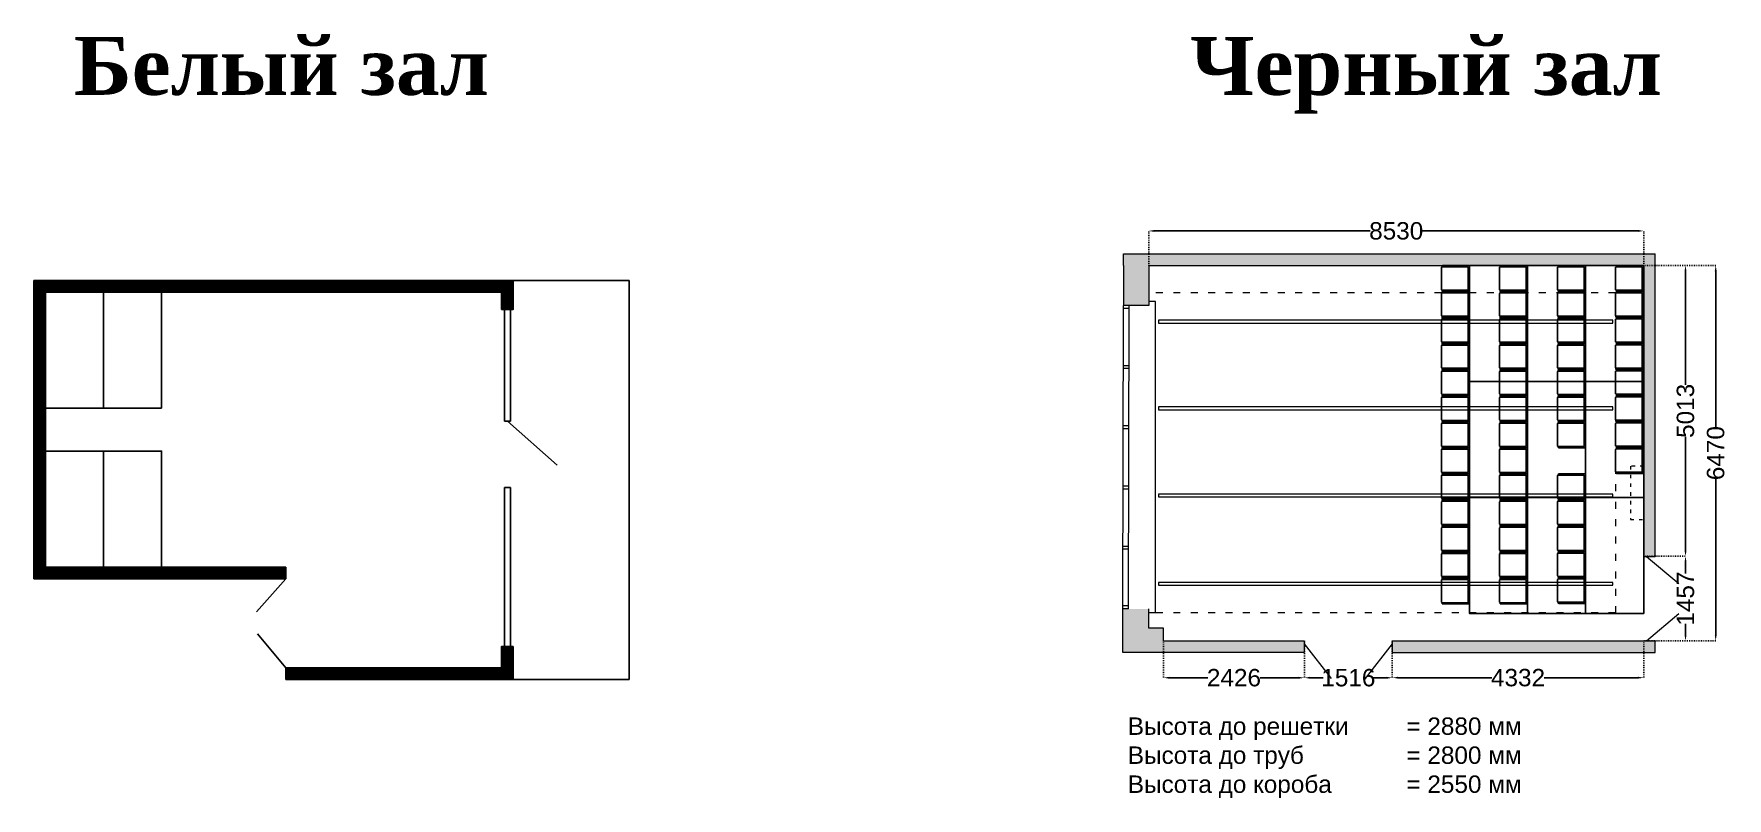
# Model space of a CAD drawing. Header units: millimetres. Extents: x -520232 to 211296, y -156633 to 78411.
# Drawn here: x 139884 to 169060, y 58951 to 72121 of the extents above; entities that cross this region are included whole.
import ezdxf

# ---------------------------------------------------------------- set-up
doc = ezdxf.new("R2010")
doc.units = ezdxf.units.MM
doc.linetypes.add('ACAD_ISO03W100', pattern=[30, 12, -18])
for name, color, linetype in [('Моторы', 7, 'Continuous'), ('Партер', 7, 'Continuous'), ('План планшет1', 7, 'Continuous'), ('Поперечный разрез', 7, 'Continuous'), ('Черный зал арх', 7, 'Continuous'), ('Черный зал Трубы и РЩ', 7, 'Continuous')]:
    doc.layers.add(name, color=color, linetype=linetype)
doc.styles.get("Standard").update_dxf_attribs({"font": 'arial.ttf', "height": 300})
doc.dimstyles.new('Размеры', dxfattribs={"dimtxt": 300, "dimasz": 100, "dimexe": 0.18, "dimexo": 0.0625, "dimgap": 0.09, "dimtad": 0, "dimdec": 0, "dimzin": 0, "dimdsep": 46, "dimtxsty": 'Standard', "dimcen": 0.09, "dimclrd": 250, "dimclre": 250, "dimclrt": 250, "dimadec": 0, "dimazin": 0, "dimtfac": 1, "dimtdec": 0, "dimtofl": 0, "dimtmove": 0, "dimatfit": 3, "dimfxl": 1, "dimtfillclr": 250, "dimtolj": 1, "dimtzin": 0, "dimarcsym": 0})

# ---------------------------------------------------------------- blocks, each defined once
blk = doc.blocks.new('Черный зал Арх')
at = {"layer": 'Черный зал арх', "lineweight": 20}
h = blk.add_hatch(color=256, dxfattribs=at)
h.dxf.hatch_style = 1
h.paths.add_polyline_path([(146546, 55788), (155076, 55788), (155076, 50775), (155276, 50775), (155276, 55988), (146111, 55987), (146111, 55788), (146111, 55098), (146210, 55098), (146546, 55098)])
h.paths.add_polyline_path([(146802, 49535), (146546, 49535), (146546, 49870), (146201, 49870), (146101, 49870), (146100, 49118), (149228, 49118), (149228, 49318), (146802, 49318)])
h.paths.add_polyline_path([(155276, 49318), (150744, 49318), (150744, 49118), (155276, 49118)])
at = {"lineweight": 20}
for p, q in [((146666, 55168), (146546, 55168)), ((146666, 49800), (146546, 49800))]:
    blk.add_line(p, q, dxfattribs=at)
at = {"layer": 'Черный зал арх', "lineweight": 20}
for p, q in [((146111, 55987), (155276, 55988)), ((146111, 55788), (146111, 55987)), ((146111, 55788), (146111, 55098)), ((146546, 55788), (155076, 55788)), ((146546, 55788), (146546, 55098)), ((155076, 55788), (155076, 50775)), ((155276, 50775), (155276, 55988)), ((146666, 49800), (146666, 55168)), ((146101, 49870), (146110, 55098)), ((146210, 55098), (146110, 55098)), ((146210, 55048), (146110, 55048)), ((146201, 49870), (146210, 55098)), ((146546, 55098), (146210, 55098)), ((146208, 54060), (146108, 54060)), ((146208, 54010), (146108, 54010)), ((146206, 53022), (146106, 53022)), ((146206, 52972), (146106, 52972)), ((146205, 51984), (146105, 51984)), ((146205, 51934), (146105, 51934)), ((146203, 50946), (146103, 50946)), ((146203, 50896), (146103, 50896)), ((155076, 50775), (155276, 50775)), ((146201, 49920), (146101, 49920)), ((146100, 49118), (146101, 49870)), ((146201, 49870), (146101, 49870)), ((146546, 49535), (146546, 49870)), ((146802, 49535), (146546, 49535)), ((146802, 49318), (146802, 49535)), ((146802, 49318), (149228, 49318)), ((149228, 49318), (149228, 49118)), ((150744, 49318), (155276, 49318)), ((150744, 49318), (150744, 49118)), ((155276, 49118), (155276, 49318)), ((149228, 49118), (146100, 49118)), ((150744, 49118), (155276, 49118))]:
    blk.add_line(p, q, dxfattribs=at)
at = {"layer": 'Черный зал арх', "linetype": 'ACAD_ISO03W100', "lineweight": 20, "ltscale": 10}
for p, q in [((154591, 55316), (146546, 55316)), ((154591, 55316), (154591, 49803)), ((154591, 49803), (146546, 49803))]:
    blk.add_line(p, q, dxfattribs=at)
blk = doc.blocks.new('Черный зал арх + трубы')
at = {"color": 18, "lineweight": 20, "true_color": 0x000000}
for p, q in [((155126, 50775), (155682, 50305)), ((155126, 49318), (155682, 49789)), ((149228, 49268), (149692, 48669)), ((150744, 49268), (150279, 48669))]:
    blk.add_line(p, q, dxfattribs=at)
at = {"layer": 'Черный зал Трубы и РЩ', "color": 1, "linetype": 'ACAD_ISO03W100', "lineweight": 20, "ltscale": 5}
for p, q in [((155076, 52330), (154846, 52330)), ((154846, 52330), (154846, 51410)), ((155076, 51410), (155076, 52330)), ((154846, 51410), (155076, 51410))]:
    blk.add_line(p, q, dxfattribs=at)
at = {"layer": 'Черный зал Трубы и РЩ', "color": 252, "lineweight": 20, "true_color": 0x939598}
for points in [[(154541, 54844), (146716, 54844), (146716, 54794), (154541, 54794), (154541, 54844)], [(154541, 53351), (146716, 53351), (146716, 53301), (154541, 53301), (154541, 53351)], [(154541, 51848), (146716, 51848), (146716, 51798), (154541, 51798), (154541, 51848)], [(154541, 50327), (146716, 50327), (146716, 50277), (154541, 50277), (154541, 50327)]]:
    blk.add_lwpolyline(points, dxfattribs=at)
at = {"layer": 'Черный зал арх', "lineweight": 20}
blk.add_blockref('Черный зал Арх', (0, 0), dxfattribs=at)
blk = doc.blocks.new('*D114')
at = {"layer": 'Defpoints', "color": 0, "linetype": 'ACAD_ISO03W100', "lineweight": 20, "transparency": 16777216}
for p in [(167623, 68725), (159093, 68131), (167623, 68131)]:
    blk.add_point(p, dxfattribs=at)
at = {"layer": 'Черный зал Трубы и РЩ', "color": 250, "linetype": 'ACAD_ISO03W100', "lineweight": -2, "transparency": 16777216}
for p, q in [((159093, 68131), (159093, 68725)), ((167623, 68131), (167623, 68725))]:
    blk.add_line(p, q, dxfattribs=at)
at = {"layer": 'Черный зал Трубы и РЩ', "color": 250, "lineweight": -2, "transparency": 16777216}
for p, q in [((159193, 68725), (162910, 68725)), ((167523, 68725), (163805, 68725))]:
    blk.add_line(p, q, dxfattribs=at)
at = {"layer": 'Черный зал Трубы и РЩ', "color": 250, "linetype": 'ACAD_ISO03W100', "lineweight": 20, "transparency": 16777216}
for points in [[(159193, 68742), (159193, 68708), (159093, 68725)], [(167523, 68742), (167523, 68708), (167623, 68725)]]:
    blk.add_solid(points, dxfattribs=at)
at = {"layer": 'Черный зал Трубы и РЩ', "color": 250, "linetype": 'ACAD_ISO03W100', "lineweight": 20, "transparency": 16777216, "insert": (163358, 68725), "char_height": 300, "attachment_point": 5}
blk.add_mtext('\\A1;8530', dxfattribs=at)
blk = doc.blocks.new('*D115')
at = {"layer": 'Defpoints', "color": 0, "linetype": 'ACAD_ISO03W100', "lineweight": 20, "transparency": 16777216}
for p in [(167623, 68131), (168343, 68131), (167623, 63118)]:
    blk.add_point(p, dxfattribs=at)
at = {"layer": 'Черный зал Трубы и РЩ', "color": 250, "linetype": 'ACAD_ISO03W100', "lineweight": -2, "transparency": 16777216}
for p, q in [((167623, 68131), (168343, 68131)), ((167623, 63118), (168343, 63118))]:
    blk.add_line(p, q, dxfattribs=at)
at = {"layer": 'Черный зал Трубы и РЩ', "color": 250, "lineweight": -2, "transparency": 16777216}
for p, q in [((168343, 68031), (168343, 66072)), ((168343, 63218), (168343, 65176))]:
    blk.add_line(p, q, dxfattribs=at)
at = {"layer": 'Черный зал Трубы и РЩ', "color": 250, "linetype": 'ACAD_ISO03W100', "lineweight": 20, "transparency": 16777216}
for points in [[(168326, 68031), (168360, 68031), (168343, 68131)], [(168326, 63218), (168360, 63218), (168343, 63118)]]:
    blk.add_solid(points, dxfattribs=at)
at = {"layer": 'Черный зал Трубы и РЩ', "color": 250, "linetype": 'ACAD_ISO03W100', "lineweight": 20, "transparency": 16777216, "insert": (168343, 65624), "char_height": 300, "attachment_point": 5, "rotation": 90}
blk.add_mtext('\\A1;5013', dxfattribs=at)
blk = doc.blocks.new('*D116')
at = {"layer": 'Defpoints', "color": 0, "linetype": 'ACAD_ISO03W100', "lineweight": 20, "transparency": 16777216}
for p in [(167623, 63118), (167623, 61661), (168343, 61661)]:
    blk.add_point(p, dxfattribs=at)
at = {"layer": 'Черный зал Трубы и РЩ', "color": 250, "linetype": 'ACAD_ISO03W100', "lineweight": -2, "transparency": 16777216}
for p, q in [((167623, 63118), (168343, 63118)), ((167623, 61661), (168343, 61661))]:
    blk.add_line(p, q, dxfattribs=at)
at = {"layer": 'Черный зал Трубы и РЩ', "color": 250, "lineweight": -2, "transparency": 16777216}
for p, q in [((168343, 63018), (168343, 62823)), ((168343, 61761), (168343, 61955))]:
    blk.add_line(p, q, dxfattribs=at)
at = {"layer": 'Черный зал Трубы и РЩ', "color": 250, "linetype": 'ACAD_ISO03W100', "lineweight": 20, "transparency": 16777216}
for points in [[(168326, 63018), (168360, 63018), (168343, 63118)], [(168326, 61761), (168360, 61761), (168343, 61661)]]:
    blk.add_solid(points, dxfattribs=at)
at = {"layer": 'Черный зал Трубы и РЩ', "color": 250, "linetype": 'ACAD_ISO03W100', "lineweight": 20, "transparency": 16777216, "insert": (168343, 62389), "char_height": 300, "attachment_point": 5, "rotation": 90}
blk.add_mtext('\\A1;1457', dxfattribs=at)
blk = doc.blocks.new('*D117')
at = {"layer": 'Defpoints', "color": 0, "linetype": 'ACAD_ISO03W100', "lineweight": 20, "transparency": 16777216}
for p in [(159349, 61661), (161775, 61661), (161775, 61025)]:
    blk.add_point(p, dxfattribs=at)
at = {"layer": 'Черный зал Трубы и РЩ', "color": 250, "linetype": 'ACAD_ISO03W100', "lineweight": -2, "transparency": 16777216}
for p, q in [((159349, 61661), (159349, 61025)), ((161775, 61661), (161775, 61025))]:
    blk.add_line(p, q, dxfattribs=at)
at = {"layer": 'Черный зал Трубы и РЩ', "color": 250, "lineweight": -2, "transparency": 16777216}
for p, q in [((159449, 61025), (160111, 61025)), ((161675, 61025), (161012, 61025))]:
    blk.add_line(p, q, dxfattribs=at)
at = {"layer": 'Черный зал Трубы и РЩ', "color": 250, "linetype": 'ACAD_ISO03W100', "lineweight": 20, "transparency": 16777216}
for points in [[(159449, 61042), (159449, 61008), (159349, 61025)], [(161675, 61042), (161675, 61008), (161775, 61025)]]:
    blk.add_solid(points, dxfattribs=at)
at = {"layer": 'Черный зал Трубы и РЩ', "color": 250, "linetype": 'ACAD_ISO03W100', "lineweight": 20, "transparency": 16777216, "insert": (160562, 61025), "char_height": 300, "attachment_point": 5}
blk.add_mtext('\\A1;2426', dxfattribs=at)
blk = doc.blocks.new('*D118')
at = {"layer": 'Defpoints', "color": 0, "linetype": 'ACAD_ISO03W100', "lineweight": 20, "transparency": 16777216}
for p in [(161775, 61661), (163291, 61661), (163291, 61025)]:
    blk.add_point(p, dxfattribs=at)
at = {"layer": 'Черный зал Трубы и РЩ', "color": 250, "linetype": 'ACAD_ISO03W100', "lineweight": -2, "transparency": 16777216}
for p, q in [((161775, 61661), (161775, 61025)), ((163291, 61661), (163291, 61025))]:
    blk.add_line(p, q, dxfattribs=at)
at = {"layer": 'Черный зал Трубы и РЩ', "color": 250, "lineweight": -2, "transparency": 16777216}
for p, q in [((161875, 61025), (162099, 61025)), ((163191, 61025), (162967, 61025))]:
    blk.add_line(p, q, dxfattribs=at)
at = {"layer": 'Черный зал Трубы и РЩ', "color": 250, "linetype": 'ACAD_ISO03W100', "lineweight": 20, "transparency": 16777216}
for points in [[(161875, 61042), (161875, 61008), (161775, 61025)], [(163191, 61042), (163191, 61008), (163291, 61025)]]:
    blk.add_solid(points, dxfattribs=at)
at = {"layer": 'Черный зал Трубы и РЩ', "color": 250, "linetype": 'ACAD_ISO03W100', "lineweight": 20, "transparency": 16777216, "insert": (162533, 61025), "char_height": 300, "attachment_point": 5}
blk.add_mtext('\\A1;1516', dxfattribs=at)
blk = doc.blocks.new('*D119')
at = {"layer": 'Defpoints', "color": 0, "linetype": 'ACAD_ISO03W100', "lineweight": 20, "transparency": 16777216}
for p in [(163291, 61661), (167623, 61661), (167623, 61026)]:
    blk.add_point(p, dxfattribs=at)
at = {"layer": 'Черный зал Трубы и РЩ', "color": 250, "linetype": 'ACAD_ISO03W100', "lineweight": -2, "transparency": 16777216}
for p, q in [((163291, 61661), (163291, 61026)), ((167623, 61661), (167623, 61026))]:
    blk.add_line(p, q, dxfattribs=at)
at = {"layer": 'Черный зал Трубы и РЩ', "color": 250, "lineweight": -2, "transparency": 16777216}
for p, q in [((163391, 61026), (165004, 61026)), ((167523, 61026), (165909, 61026))]:
    blk.add_line(p, q, dxfattribs=at)
at = {"layer": 'Черный зал Трубы и РЩ', "color": 250, "linetype": 'ACAD_ISO03W100', "lineweight": 20, "transparency": 16777216}
for points in [[(163391, 61043), (163391, 61010), (163291, 61026)], [(167523, 61043), (167523, 61010), (167623, 61026)]]:
    blk.add_solid(points, dxfattribs=at)
at = {"layer": 'Черный зал Трубы и РЩ', "color": 250, "linetype": 'ACAD_ISO03W100', "lineweight": 20, "transparency": 16777216, "insert": (165457, 61026), "char_height": 300, "attachment_point": 5}
blk.add_mtext('\\A1;4332', dxfattribs=at)
blk = doc.blocks.new('*D120')
at = {"layer": 'Defpoints', "color": 0, "linetype": 'ACAD_ISO03W100', "lineweight": 20, "transparency": 16777216}
for p in [(167623, 68131), (167623, 61661), (168863, 61661)]:
    blk.add_point(p, dxfattribs=at)
at = {"layer": 'Черный зал Трубы и РЩ', "color": 250, "linetype": 'ACAD_ISO03W100', "lineweight": -2, "transparency": 16777216}
for p, q in [((167623, 68131), (168863, 68131)), ((167623, 61661), (168863, 61661))]:
    blk.add_line(p, q, dxfattribs=at)
at = {"layer": 'Черный зал Трубы и РЩ', "color": 250, "lineweight": -2, "transparency": 16777216}
for p, q in [((168863, 68031), (168863, 65344)), ((168863, 61761), (168863, 64447))]:
    blk.add_line(p, q, dxfattribs=at)
at = {"layer": 'Черный зал Трубы и РЩ', "color": 250, "linetype": 'ACAD_ISO03W100', "lineweight": 20, "transparency": 16777216}
for points in [[(168847, 68031), (168880, 68031), (168863, 68131)], [(168847, 61761), (168880, 61761), (168863, 61661)]]:
    blk.add_solid(points, dxfattribs=at)
at = {"layer": 'Черный зал Трубы и РЩ', "color": 250, "linetype": 'ACAD_ISO03W100', "lineweight": 20, "transparency": 16777216, "insert": (168863, 64896), "char_height": 300, "attachment_point": 5, "rotation": 90}
blk.add_mtext('\\A1;6470', dxfattribs=at)
blk = doc.blocks.new('Черный зал партер класс')
at = {"color": 5}
for points in [[(171959, 63934), (171959, 63533), (171512, 63533, -0.414214), (171501, 63544), (171501, 63923, -0.414214), (171512, 63934)], [(172959, 63934), (172959, 63533), (172512, 63533, -0.414214), (172501, 63544), (172501, 63923, -0.414214), (172512, 63934)], [(173959, 63934), (173959, 63533), (173512, 63533, -0.414214), (173501, 63544), (173501, 63923, -0.414214), (173512, 63934)], [(174959, 63934), (174959, 63533), (174512, 63533, -0.414214), (174501, 63544), (174501, 63923, -0.414214), (174512, 63934)], [(171959, 63485), (171959, 63084), (171512, 63084, -0.414214), (171501, 63095), (171501, 63474, -0.414214), (171512, 63485)], [(172959, 63485), (172959, 63084), (172512, 63084, -0.414214), (172501, 63095), (172501, 63474, -0.414214), (172512, 63485)], [(173959, 63485), (173959, 63084), (173512, 63084, -0.414214), (173501, 63095), (173501, 63474, -0.414214), (173512, 63485)], [(174959, 63486), (174959, 63085), (174512, 63085, -0.414214), (174501, 63096), (174501, 63475, -0.414214), (174512, 63486)], [(171959, 63037), (171959, 62636), (171512, 62636, -0.414214), (171501, 62647), (171501, 63026, -0.414214), (171512, 63037)], [(172959, 63037), (172959, 62636), (172512, 62636, -0.414214), (172501, 62647), (172501, 63026, -0.414214), (172512, 63037)], [(173959, 63037), (173959, 62636), (173512, 62636, -0.414214), (173501, 62647), (173501, 63026, -0.414214), (173512, 63037)], [(174959, 63038), (174959, 62637), (174512, 62637, -0.414214), (174501, 62648), (174501, 63027, -0.414214), (174512, 63038)], [(171959, 62588), (171959, 62187), (171512, 62187, -0.414214), (171501, 62198), (171501, 62577, -0.414214), (171512, 62588)], [(172959, 62588), (172959, 62187), (172512, 62187, -0.414214), (172501, 62198), (172501, 62577, -0.414214), (172512, 62588)], [(173959, 62588), (173959, 62187), (173512, 62187, -0.414214), (173501, 62198), (173501, 62577, -0.414214), (173512, 62588)], [(174959, 62590), (174959, 62189), (174512, 62189, -0.414214), (174501, 62200), (174501, 62579, -0.414214), (174512, 62590)], [(171959, 62139), (171959, 61738), (171512, 61738, -0.414214), (171501, 61749), (171501, 62128, -0.414214), (171512, 62139)], [(172959, 62139), (172959, 61738), (172512, 61738, -0.414214), (172501, 61749), (172501, 62128, -0.414214), (172512, 62139)], [(173959, 62139), (173959, 61738), (173512, 61738, -0.414214), (173501, 61749), (173501, 62128, -0.414214), (173512, 62139)], [(174959, 62142), (174959, 61741), (174512, 61741, -0.414214), (174501, 61752), (174501, 62131, -0.414214), (174512, 62142)], [(171959, 61691), (171959, 61290), (171512, 61290, -0.414214), (171501, 61301), (171501, 61680, -0.414214), (171512, 61691)], [(172959, 61691), (172959, 61290), (172512, 61290, -0.414214), (172501, 61301), (172501, 61680, -0.414214), (172512, 61691)], [(173959, 61691), (173959, 61290), (173512, 61290, -0.414214), (173501, 61301), (173501, 61680, -0.414214), (173512, 61691)], [(174959, 61693), (174959, 61292), (174512, 61292, -0.414214), (174501, 61303), (174501, 61682, -0.414214), (174512, 61693)], [(171959, 61242), (171959, 60841), (171512, 60841, -0.414214), (171501, 60852), (171501, 61231, -0.414214), (171512, 61242)], [(172959, 61242), (172959, 60841), (172512, 60841, -0.414214), (172501, 60852), (172501, 61231, -0.414214), (172512, 61242)], [(173959, 61242), (173959, 60841), (173512, 60841, -0.414214), (173501, 60852), (173501, 61231, -0.414214), (173512, 61242)], [(174959, 61245), (174959, 60844), (174512, 60844, -0.414214), (174501, 60855), (174501, 61234, -0.414214), (174512, 61245)], [(171959, 60793), (171959, 60392), (171512, 60392, -0.414214), (171501, 60403), (171501, 60782, -0.414214), (171512, 60793)], [(172959, 60793), (172959, 60392), (172512, 60392, -0.414214), (172501, 60403), (172501, 60782, -0.414214), (172512, 60793)], [(174959, 60797), (174959, 60396), (174512, 60396, -0.414214), (174501, 60407), (174501, 60786, -0.414214), (174512, 60797)], [(171959, 60344), (171959, 59943), (171512, 59943, -0.414214), (171501, 59954), (171501, 60333, -0.414214), (171512, 60344)], [(172959, 60344), (172959, 59943), (172512, 59943, -0.414214), (172501, 59954), (172501, 60333, -0.414214), (172512, 60344)], [(173959, 60344), (173959, 59943), (173512, 59943, -0.414214), (173501, 59954), (173501, 60333, -0.414214), (173512, 60344)], [(171959, 59895), (171959, 59494), (171512, 59494, -0.414214), (171501, 59505), (171501, 59884, -0.414214), (171512, 59895)], [(172959, 59895), (172959, 59494), (172512, 59494, -0.414214), (172501, 59505), (172501, 59884, -0.414214), (172512, 59895)], [(173959, 59896), (173959, 59495), (173512, 59495, -0.414214), (173501, 59506), (173501, 59885, -0.414214), (173512, 59896)], [(171959, 59447), (171959, 59046), (171512, 59046, -0.414214), (171501, 59057), (171501, 59436, -0.414214), (171512, 59447)], [(172959, 59447), (172959, 59046), (172512, 59046, -0.414214), (172501, 59057), (172501, 59436, -0.414214), (172512, 59447)], [(173959, 59450), (173959, 59049), (173512, 59049, -0.414214), (173501, 59060), (173501, 59439, -0.414214), (173512, 59450)], [(171959, 58998), (171959, 58597), (171512, 58597, -0.414214), (171501, 58608), (171501, 58987, -0.414214), (171512, 58998)], [(172959, 58998), (172959, 58597), (172512, 58597, -0.414214), (172501, 58608), (172501, 58987, -0.414214), (172512, 58998)], [(173959, 59003), (173959, 58602), (173512, 58602, -0.414214), (173501, 58613), (173501, 58992, -0.414214), (173512, 59003)], [(171959, 58549), (171959, 58148), (171512, 58148, -0.414214), (171501, 58159), (171501, 58538, -0.414214), (171512, 58549)], [(172959, 58549), (172959, 58148), (172512, 58148, -0.414214), (172501, 58159), (172501, 58538, -0.414214), (172512, 58549)], [(173959, 58557), (173959, 58156), (173512, 58156, -0.414214), (173501, 58167), (173501, 58546, -0.414214), (173512, 58557)]]:
    blk.add_lwpolyline(points, format="xyb", close=True, dxfattribs=at)
for points in [[(171522, 63956), (171970, 63956, -0.414214), (171981, 63945), (171981, 63522, -0.414214), (171970, 63511), (171522, 63511)], [(172522, 63956), (172970, 63956, -0.414214), (172981, 63945), (172981, 63522, -0.414214), (172970, 63511), (172522, 63511)], [(173522, 63956), (173970, 63956, -0.414214), (173981, 63945), (173981, 63522, -0.414214), (173970, 63511), (173522, 63511)], [(174522, 63956), (174970, 63956, -0.414214), (174981, 63945), (174981, 63522, -0.414214), (174970, 63511), (174522, 63511)], [(171522, 63507), (171970, 63507, -0.414214), (171981, 63496), (171981, 63073, -0.414214), (171970, 63062), (171522, 63062)], [(172522, 63507), (172970, 63507, -0.414214), (172981, 63496), (172981, 63073, -0.414214), (172970, 63062), (172522, 63062)], [(173522, 63507), (173970, 63507, -0.414214), (173981, 63496), (173981, 63073, -0.414214), (173970, 63062), (173522, 63062)], [(174522, 63508), (174970, 63508, -0.414214), (174981, 63497), (174981, 63074, -0.414214), (174970, 63063), (174522, 63063)], [(171522, 63059), (171970, 63059, -0.414214), (171981, 63048), (171981, 62625, -0.414214), (171970, 62614), (171522, 62614)], [(172522, 63059), (172970, 63059, -0.414214), (172981, 63048), (172981, 62625, -0.414214), (172970, 62614), (172522, 62614)], [(173522, 63059), (173970, 63059, -0.414214), (173981, 63048), (173981, 62625, -0.414214), (173970, 62614), (173522, 62614)], [(174522, 63060), (174970, 63060, -0.414214), (174981, 63049), (174981, 62626, -0.414214), (174970, 62615), (174522, 62615)], [(171522, 62610), (171970, 62610, -0.414214), (171981, 62599), (171981, 62176, -0.414214), (171970, 62165), (171522, 62165)], [(172522, 62610), (172970, 62610, -0.414214), (172981, 62599), (172981, 62176, -0.414214), (172970, 62165), (172522, 62165)], [(173522, 62610), (173970, 62610, -0.414214), (173981, 62599), (173981, 62176, -0.414214), (173970, 62165), (173522, 62165)], [(174522, 62612), (174970, 62612, -0.414214), (174981, 62601), (174981, 62178, -0.414214), (174970, 62167), (174522, 62167)], [(171522, 62161), (171970, 62161, -0.414214), (171981, 62150), (171981, 61727, -0.414214), (171970, 61716), (171522, 61716)], [(172522, 62161), (172970, 62161, -0.414214), (172981, 62150), (172981, 61727, -0.414214), (172970, 61716), (172522, 61716)], [(173522, 62161), (173970, 62161, -0.414214), (173981, 62150), (173981, 61727, -0.414214), (173970, 61716), (173522, 61716)], [(174522, 62164), (174970, 62164, -0.414214), (174981, 62153), (174981, 61730, -0.414214), (174970, 61719), (174522, 61719)], [(171522, 61713), (171970, 61713, -0.414214), (171981, 61702), (171981, 61279, -0.414214), (171970, 61268), (171522, 61268)], [(172522, 61713), (172970, 61713, -0.414214), (172981, 61702), (172981, 61279, -0.414214), (172970, 61268), (172522, 61268)], [(173522, 61713), (173970, 61713, -0.414214), (173981, 61702), (173981, 61279, -0.414214), (173970, 61268), (173522, 61268)], [(174522, 61715), (174970, 61715, -0.414214), (174981, 61704), (174981, 61281, -0.414214), (174970, 61270), (174522, 61270)], [(171522, 61264), (171970, 61264, -0.414214), (171981, 61253), (171981, 60830, -0.414214), (171970, 60819), (171522, 60819)], [(172522, 61264), (172970, 61264, -0.414214), (172981, 61253), (172981, 60830, -0.414214), (172970, 60819), (172522, 60819)], [(173522, 61264), (173970, 61264, -0.414214), (173981, 61253), (173981, 60830, -0.414214), (173970, 60819), (173522, 60819)], [(174522, 61267), (174970, 61267, -0.414214), (174981, 61256), (174981, 60833, -0.414214), (174970, 60822), (174522, 60822)], [(171522, 60815), (171970, 60815, -0.414214), (171981, 60804), (171981, 60381, -0.414214), (171970, 60370), (171522, 60370)], [(172522, 60815), (172970, 60815, -0.414214), (172981, 60804), (172981, 60381, -0.414214), (172970, 60370), (172522, 60370)], [(174522, 60819), (174970, 60819, -0.414214), (174981, 60808), (174981, 60385, -0.414214), (174970, 60374), (174522, 60374)], [(171522, 60366), (171970, 60366, -0.414214), (171981, 60355), (171981, 59932, -0.414214), (171970, 59921), (171522, 59921)], [(172522, 60366), (172970, 60366, -0.414214), (172981, 60355), (172981, 59932, -0.414214), (172970, 59921), (172522, 59921)], [(173522, 60366), (173970, 60366, -0.414214), (173981, 60355), (173981, 59932, -0.414214), (173970, 59921), (173522, 59921)], [(171522, 59917), (171970, 59917, -0.414214), (171981, 59906), (171981, 59483, -0.414214), (171970, 59472), (171522, 59472)], [(172522, 59917), (172970, 59917, -0.414214), (172981, 59906), (172981, 59483, -0.414214), (172970, 59472), (172522, 59472)], [(173522, 59918), (173970, 59918, -0.414214), (173981, 59907), (173981, 59484, -0.414214), (173970, 59473), (173522, 59473)], [(171522, 59469), (171970, 59469, -0.414214), (171981, 59458), (171981, 59035, -0.414214), (171970, 59024), (171522, 59024)], [(172522, 59469), (172970, 59469, -0.414214), (172981, 59458), (172981, 59035, -0.414214), (172970, 59024), (172522, 59024)], [(173522, 59472), (173970, 59472, -0.414214), (173981, 59461), (173981, 59038, -0.414214), (173970, 59027), (173522, 59027)], [(171522, 59020), (171970, 59020, -0.414214), (171981, 59009), (171981, 58586, -0.414214), (171970, 58575), (171522, 58575)], [(172522, 59020), (172970, 59020, -0.414214), (172981, 59009), (172981, 58586, -0.414214), (172970, 58575), (172522, 58575)], [(173522, 59025), (173970, 59025, -0.414214), (173981, 59014), (173981, 58591, -0.414214), (173970, 58580), (173522, 58580)], [(171522, 58571), (171970, 58571, -0.414214), (171981, 58560), (171981, 58137, -0.414214), (171970, 58126), (171522, 58126)], [(172522, 58571), (172970, 58571, -0.414214), (172981, 58560), (172981, 58137, -0.414214), (172970, 58126), (172522, 58126)], [(173522, 58579), (173970, 58579, -0.414214), (173981, 58568), (173981, 58145, -0.414214), (173970, 58134), (173522, 58134)]]:
    blk.add_lwpolyline(points, format="xyb", dxfattribs=at)
for points in [[(171959, 63884), (171959, 63584), (171981, 63584), (171981, 63884)], [(172959, 63884), (172959, 63584), (172981, 63584), (172981, 63884)], [(173959, 63884), (173959, 63584), (173981, 63584), (173981, 63884)], [(174959, 63884), (174959, 63584), (174981, 63584), (174981, 63884)], [(171959, 63435), (171959, 63135), (171981, 63135), (171981, 63435)], [(172959, 63435), (172959, 63135), (172981, 63135), (172981, 63435)], [(173959, 63435), (173959, 63135), (173981, 63135), (173981, 63435)], [(174959, 63436), (174959, 63136), (174981, 63136), (174981, 63436)], [(171959, 62986), (171959, 62686), (171981, 62686), (171981, 62986)], [(172959, 62986), (172959, 62686), (172981, 62686), (172981, 62986)], [(173959, 62986), (173959, 62686), (173981, 62686), (173981, 62986)], [(174959, 62987), (174959, 62687), (174981, 62687), (174981, 62987)], [(171959, 62537), (171959, 62237), (171981, 62237), (171981, 62537)], [(172959, 62537), (172959, 62237), (172981, 62237), (172981, 62537)], [(173959, 62537), (173959, 62237), (173981, 62237), (173981, 62537)], [(174959, 62539), (174959, 62239), (174981, 62239), (174981, 62539)], [(171959, 62089), (171959, 61789), (171981, 61789), (171981, 62089)], [(172959, 62089), (172959, 61789), (172981, 61789), (172981, 62089)], [(173959, 62089), (173959, 61789), (173981, 61789), (173981, 62089)], [(174959, 62091), (174959, 61791), (174981, 61791), (174981, 62091)], [(171959, 61640), (171959, 61340), (171981, 61340), (171981, 61640)], [(172959, 61640), (172959, 61340), (172981, 61340), (172981, 61640)], [(173959, 61640), (173959, 61340), (173981, 61340), (173981, 61640)], [(174959, 61643), (174959, 61343), (174981, 61343), (174981, 61643)], [(171959, 61191), (171959, 60891), (171981, 60891), (171981, 61191)], [(172959, 61191), (172959, 60891), (172981, 60891), (172981, 61191)], [(173959, 61191), (173959, 60891), (173981, 60891), (173981, 61191)], [(174959, 61195), (174959, 60895), (174981, 60895), (174981, 61195)], [(171959, 60743), (171959, 60443), (171981, 60443), (171981, 60743)], [(172959, 60743), (172959, 60443), (172981, 60443), (172981, 60743)], [(174959, 60747), (174959, 60447), (174981, 60447), (174981, 60747)], [(171959, 60294), (171959, 59994), (171981, 59994), (171981, 60294)], [(172959, 60294), (172959, 59994), (172981, 59994), (172981, 60294)], [(173959, 60294), (173959, 59994), (173981, 59994), (173981, 60294)], [(171959, 59845), (171959, 59545), (171981, 59545), (171981, 59845)], [(172959, 59845), (172959, 59545), (172981, 59545), (172981, 59845)], [(173959, 59845), (173959, 59545), (173981, 59545), (173981, 59845)], [(171959, 59396), (171959, 59096), (171981, 59096), (171981, 59396)], [(172959, 59396), (172959, 59096), (172981, 59096), (172981, 59396)], [(173959, 59399), (173959, 59099), (173981, 59099), (173981, 59399)], [(171959, 58947), (171959, 58647), (171981, 58647), (171981, 58947)], [(172959, 58947), (172959, 58647), (172981, 58647), (172981, 58947)], [(173959, 58953), (173959, 58653), (173981, 58653), (173981, 58953)], [(171959, 58499), (171959, 58199), (171981, 58199), (171981, 58499)], [(172959, 58499), (172959, 58199), (172981, 58199), (172981, 58499)], [(173959, 58507), (173959, 58207), (173981, 58207), (173981, 58507)]]:
    blk.add_lwpolyline(points, close=True, dxfattribs=at)
for centre in [(171522, 63945), (172522, 63945), (173522, 63945), (174522, 63945), (171522, 63522), (171522, 63496), (172522, 63522), (172522, 63496), (173522, 63522), (173522, 63496), (174522, 63522), (174522, 63497), (171522, 63073), (171522, 63048), (172522, 63073), (172522, 63048), (173522, 63073), (173522, 63048), (174522, 63074), (174522, 63049), (171522, 62625), (171522, 62599), (172522, 62625), (172522, 62599), (173522, 62625), (173522, 62599), (174522, 62626), (174522, 62601), (171522, 62176), (171522, 62150), (172522, 62176), (172522, 62150), (173522, 62176), (173522, 62150), (174522, 62178), (174522, 62153), (171522, 61727), (171522, 61702), (172522, 61727), (172522, 61702), (173522, 61727), (173522, 61702), (174522, 61730), (174522, 61704), (171522, 61279), (172522, 61279), (173522, 61279), (174522, 61281), (171522, 61253), (172522, 61253), (173522, 61253), (174522, 61256), (171522, 60830), (171522, 60804), (172522, 60830), (172522, 60804), (173522, 60830), (174522, 60833), (174522, 60808), (174522, 60385), (171522, 60381), (171522, 60355), (172522, 60381), (172522, 60355), (173522, 60355), (171522, 59932), (171522, 59906), (172522, 59932), (172522, 59906), (173522, 59932), (173522, 59907), (171522, 59483), (171522, 59458), (172522, 59483), (172522, 59458), (173522, 59484), (173522, 59461), (171522, 59035), (171522, 59009), (172522, 59035), (172522, 59009), (173522, 59038), (173522, 59014), (171522, 58586), (171522, 58560), (172522, 58586), (172522, 58560), (173522, 58591), (173522, 58568), (171522, 58137), (172522, 58137), (173522, 58145)]:
    blk.add_circle(centre, 11, dxfattribs=at)
at = {"layer": 'Партер', "color": 30, "true_color": 0xf26722}
for points in [[(172985, 61960), (171985, 61960), (171985, 63960), (172985, 63960), (172985, 61960)], [(173985, 61960), (172985, 61960), (172985, 63960), (173985, 63960), (173985, 61960)], [(174985, 61960), (173985, 61960), (173985, 63960), (174985, 63960), (174985, 61960)], [(172985, 59960), (171985, 59960), (171985, 61960), (172985, 61960), (172985, 59960)], [(173985, 59960), (172985, 59960), (172985, 61960), (173985, 61960), (173985, 59960)], [(174985, 59960), (173985, 59960), (173985, 61960), (174985, 61960), (174985, 59960)], [(172985, 57960), (171985, 57960), (171985, 59960), (172985, 59960), (172985, 57960)], [(173985, 57960), (172985, 57960), (172985, 59960), (173985, 59960), (173985, 57960)], [(174985, 57960), (173985, 57960), (173985, 59960), (174985, 59960), (174985, 57960)]]:
    blk.add_lwpolyline(points, dxfattribs=at)
at = {"layer": 'План планшет1'}
blk.add_line((174985, 63960), (174985, 58948), dxfattribs=at)

msp = doc.modelspace()

# ---------------------------------------------------------------- hatches: boundary and pattern name
at = {"layer": 'План планшет1'}
h = msp.add_hatch(dxfattribs=at)
h.set_pattern_fill('ANSI31', color=256)
h.set_pattern_definition([(45, (-28212.552, 0), (-2.24506403, 2.24506403), [])])
h.paths.add_polyline_path([(147943.787, 67671.058), (147943.787, 67371.058), (148143.787, 67371.058), (148143.787, 67871.058), (147943.787, 67871.058), (139883.787, 67871.058), (139883.787, 67671.058), (139883.787, 62731.058), (144223.787, 62731.058), (144223.787, 62931.058), (140083.787, 62931.058), (140083.787, 67671.058)])
h.paths.add_polyline_path([(144223.787, 61196.058), (144223.787, 60996.058), (148143.787, 60996.058), (148143.787, 61196.058), (148143.787, 61566.058), (147943.787, 61566.058), (147943.787, 61196.058)])

# ---------------------------------------------------------------- linework, layer by layer
at = {"layer": 'Партер', "color": 30, "true_color": 0xf26722}
for points in [[(141083.787, 65671.058), (140083.787, 65671.058), (140083.787, 67671.058), (141083.787, 67671.058), (141083.787, 65671.058)], [(142083.787, 65671.058), (141083.787, 65671.058), (141083.787, 67671.058), (142083.787, 67671.058), (142083.787, 65671.058)], [(141083.787, 62931.058), (140083.787, 62931.058), (140083.787, 64931.058), (141083.787, 64931.058), (141083.787, 62931.058)], [(142083.787, 62931.058), (141083.787, 62931.058), (141083.787, 64931.058), (142083.787, 64931.058), (142083.787, 62931.058)]]:
    msp.add_lwpolyline(points, dxfattribs=at)
at = {"layer": 'План планшет1'}
for p, q in [((139883.787, 67671.058), (139883.787, 67871.058)), ((139883.787, 67871.058), (147943.787, 67871.058)), ((147943.787, 67871.058), (148143.787, 67871.058)), ((148143.787, 67871.058), (148143.787, 67371.058)), ((148143.787, 67871.058), (150143.787, 67871.058)), ((150143.787, 67871.058), (150143.787, 60996.058)), ((139883.787, 62731.058), (139883.787, 67671.058)), ((140083.787, 67671.058), (147943.787, 67671.058)), ((140083.787, 67671.058), (140083.787, 62931.058)), ((147943.787, 67671.058), (147943.787, 67371.058)), ((147943.787, 67371.058), (148143.787, 67371.058)), ((147993.787, 67371.058), (147993.787, 65448.058)), ((148093.787, 67371.058), (148093.787, 65448.058)), ((147993.787, 65448.058), (148093.787, 65448.058)), ((148044.6, 65448.058), (148900.168, 64687.119)), ((148093.787, 64303.058), (147993.787, 64303.058)), ((147993.787, 64303.058), (147993.787, 61566.058)), ((148093.787, 61566.058), (148093.787, 64303.058)), ((144223.787, 62731.058), (139883.787, 62731.058)), ((140083.787, 62931.058), (144223.787, 62931.058)), ((144223.787, 62731.058), (143720.303, 62158.424)), ((144223.787, 62931.058), (144223.787, 62731.058)), ((144223.787, 61196.058), (143738.525, 61784.213)), ((147943.787, 61196.058), (147943.787, 61566.058)), ((147943.787, 61566.058), (148143.787, 61566.058)), ((148143.787, 61566.058), (148143.787, 61196.058)), ((144223.787, 61196.058), (147943.787, 61196.058)), ((144223.787, 60996.058), (144223.787, 61196.058)), ((148143.787, 60996.058), (144223.787, 60996.058)), ((148143.787, 61196.058), (148143.787, 60996.058)), ((150143.787, 60996.058), (148143.787, 60996.058))]:
    msp.add_line(p, q, dxfattribs=at)

# ---------------------------------------------------------------- block references
at = {"layer": 'Черный зал Трубы и РЩ', "color": 18, "linetype": 'ACAD_ISO03W100', "lineweight": 20, "true_color": 0x000000}
for name, p in [('Черный зал арх + трубы', (12546.798, 12342.472)), ('Черный зал партер класс', (-7362.601, 4170.835))]:
    msp.add_blockref(name, p, dxfattribs=at)

# ---------------------------------------------------------------- texts
at = {"layer": 'Моторы', "char_height": 1000, "width": 24873.58186, "attachment_point": 1}
for s, insert in [('{\\fTimes New Roman|b1|i0|c204|p18;Белый зал}', (140572.125, 72069.752)), ('{\\fTimes New Roman|b1|i0|c204|p18;Черный зал}', (159809.107, 72069.752))]:
    msp.add_mtext(s, dxfattribs=dict(at, insert=insert))
at = {"layer": 'Поперечный разрез', "lineweight": 13, "insert": (158733.64, 60341.352), "char_height": 300, "attachment_point": 1}
msp.add_mtext_dynamic_manual_height_columns('Высота до решетки ^I= 2880 мм\\PВысота до труб ^I^I= 2800 мм^JВысота до короба ^I= 2550 мм', width=7336.82381, gutter_width=1500, heights=[2977.495], dxfattribs=at)

# ---------------------------------------------------------------- dimensions: what is measured, and where the dimension line sits
at = {"layer": 'Черный зал Трубы и РЩ', "color": 18, "linetype": 'ACAD_ISO03W100', "lineweight": 20, "true_color": 0x000000}
for base, p1, p2, picture, middle in [((167622.703, 68725.072), (159092.703, 68130.771), (167622.703, 68130.771), '*D114', (163357.703, 68725.072)), ((161774.703, 61024.865), (159348.703, 61660.771), (161774.703, 61660.771), '*D117', (160561.703, 61024.865)), ((163290.703, 61024.865), (161774.703, 61660.771), (163290.703, 61660.771), '*D118', (162532.703, 61024.865)), ((167622.703, 61026.349), (163290.703, 61660.771), (167622.703, 61660.771), '*D119', (165456.703, 61026.349))]:
    dim = msp.add_linear_dim(base=base, p1=p1, p2=p2, dimstyle='Размеры', dxfattribs=at)
    dim.commit()
    dim.dimension.update_dxf_attribs({"geometry": picture, "text_midpoint": middle, "dimtype": 160})
for base, p1, p2, picture, middle in [((168342.941, 68130.771), (167622.703, 63117.771), (167622.703, 68130.771), '*D115', (168342.941, 65624.271)), ((168863.172, 61660.771), (167622.703, 68130.771), (167622.703, 61660.771), '*D120', (168863.172, 64895.771)), ((168342.897, 61660.771), (167622.703, 63117.771), (167622.703, 61660.771), '*D116', (168342.897, 62389.271))]:
    dim = msp.add_linear_dim(base=base, p1=p1, p2=p2, angle=90, dimstyle='Размеры', dxfattribs=at)
    dim.commit()
    dim.dimension.update_dxf_attribs({"geometry": picture, "text_midpoint": middle, "dimtype": 160})

doc.saveas('drawing.dxf')
